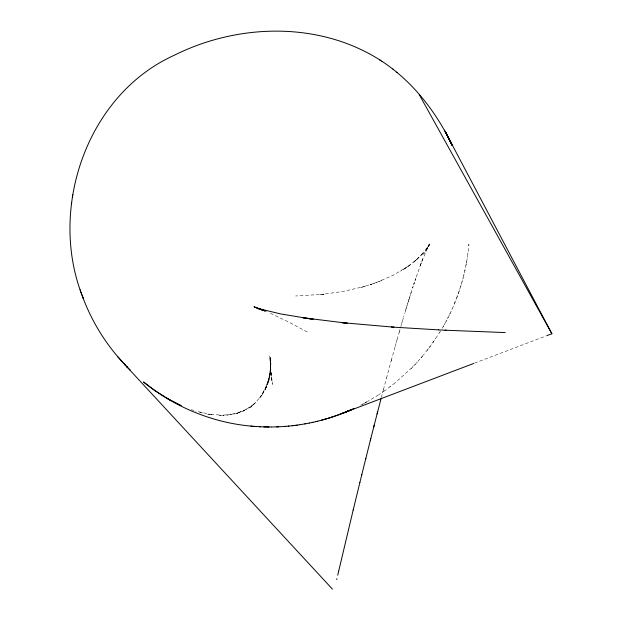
<?xml version="1.0" encoding="UTF-8"?>
<svg xmlns="http://www.w3.org/2000/svg" width="622" height="622" viewBox="0 0 622 622"><rect width="100%" height="100%" fill="white"/><g stroke="black" fill="none" stroke-linecap="round" stroke-linejoin="round"><path stroke-width="0.47" stroke-dasharray="3.11 2.33" d="M468.794 245.542L468.902 244.259C466.383 274.038 457.053 303.209 441.814 328.929M467.931 253.247L467.845 253.885M467.293 257.718L467.192 258.355M466.663 261.535L466.438 262.803M466.329 263.44L465.964 265.337M465.062 269.746L464.782 270.998M464.051 274.123L463.748 275.367M381.356 397.528L383.525 389.279M463.118 277.855L462.784 279.091M383.447 389.551L386.534 377.958M386.456 378.254L391.502 359.64M391.23 360.628L395.203 346.291M395.149 346.47L396.292 342.403M396.237 342.582L397.606 337.754M462.107 281.556L461.936 282.17M397.1 339.542L399.34 331.697M399.192 332.195L400.203 328.696M400.832 326.511L401.96 322.655M401.812 323.152L402.838 319.669M461.578 283.399L461.4 284.005M402.807 319.77L403.39 317.795M403.678 316.816L403.942 315.929M404.665 313.511L404.813 313.022M405.008 312.353L405.684 310.106M461.213 284.619L461.034 285.234M405.979 309.142L406.454 307.571M405.653 310.215L406.127 308.636M406.423 307.68L407.013 305.736M407.775 303.256L406.982 305.845M407.737 303.373L408.327 301.46M408.172 301.95L409.004 299.268M408.693 300.278L409.657 297.176M460.661 286.447L460.467 287.053M409.346 298.179L410.551 294.338M411.204 292.301L410.481 294.571M410.885 293.296L412.744 287.512M413.233 285.996L412.58 288.009L414.058 283.492M459.883 288.872L459.689 289.479M414.547 281.999L413.894 283.99L415.364 279.581M415.854 278.127L415.193 280.094L420.192 265.781M459.293 290.684L459.09 291.29M458.881 291.889L458.678 292.488M458.468 293.086L458.258 293.685M457.621 295.473L457.403 296.072M421.226 262.943L419.78 266.9L421.856 261.318M457.186 296.663L456.742 297.845M422.89 258.604L421.421 262.461L429.266 244.042L426.739 249.228L430.199 243.054L423.535 254.211L429.592 244.532L420.596 256.054L423.512 252.579L416.001 260.082L419.088 257.43L413.202 262.445L416.343 259.942L407.161 266.97L410.419 264.762L393.477 275.118L374.273 283.453M456.291 299.026L456.058 299.617M455.133 301.958L454.659 303.124M454.418 303.707L454.177 304.29M452.186 308.893L451.93 309.461M450.359 312.858L450.087 313.418M449.823 313.986L449.55 314.545M449.278 315.097L448.998 315.657M448.167 317.321L447.887 317.873M446.752 320.073L446.176 321.162M444.707 323.875L444.108 324.948M443.509 326.014L443.206 326.55M440.407 331.277L431.38 344.798M440.088 331.798L439.77 332.311M435.843 338.415L435.501 338.912M433.806 341.392L432.772 342.862M432.08 343.834L431.73 344.316M431.03 345.28L423.419 355.03M430.331 346.236L429.615 347.185M428.542 348.6L428.185 349.066M427.827 349.541L427.104 350.466M423.046 355.473L420.402 358.567M422.291 356.367L421.918 356.81M421.537 357.253L421.164 357.689M420.021 359.003L417.72 361.584M255.588 402.504L250.448 407.496L255.588 402.504L262.896 393.889L259.117 398.811L267.266 385.516L262.072 394.97L268.821 380.392L264.49 391.09L269.925 375.455L266.403 387.288L270.617 370.829L267.864 383.681L270.959 366.63L268.937 380.415L271.013 362.968L269.691 377.601L270.85 359.967L270.197 375.361L270.539 357.736L270.523 373.822L270.158 356.375L270.741 373.091L269.769 355.971L271.915 382.421M417.331 362.004L416.165 363.271M415.776 363.691L413.42 366.171L413.809 365.759M415.379 364.111L414.991 364.523M413.016 366.576L412.231 367.384L412.619 366.98M411.826 367.789L395.273 382.748M411.43 368.193L411.033 368.589M395.048 382.919L386.223 389.629M254.351 403.678L248.567 408.063L252.307 405.544L242.977 411.119L246.825 409.113L236.834 413.405L244.329 410.574L233.771 414.027L238.001 413L226.836 415.099L231.221 414.602L219.496 415.302L223.959 415.348L207.717 414.143L212.156 414.765L195.557 411.056M390.367 386.573L389.908 386.915M385.757 389.963L384.816 390.624M384.816 390.624L380.998 393.244M380.516 393.563L379.055 394.527M378.573 394.846L367.983 401.252M403.935 269.116L407.254 267.063L400.576 271.192M367.47 401.54L365.643 402.551M366.949 401.835L366.428 402.123M360.651 405.194L364.85 402.978M363.847 403.53L365.946 402.395L364.337 403.258M363.007 403.966L362.47 404.246M381.947 280.413L370.082 284.837L373.744 283.539L361.421 287.348L365.168 286.345L343.188 291.43L320.478 294.626L324.039 294.268L295.668 295.979M474.563 363.124L546.023 335.966M199.6 412.262L204.14 413.443M191.327 409.657L193.862 410.497M270.453 313.348L289.028 322.204L308.909 332.856M271.503 376.675L272.444 384.357L270.275 366.412L271.161 374.428"/><path stroke-width="0.93" d="M381.791 61.181C320.408 21.148 238.467 23.107 174.183 55.311C87.189 94.598 48.5 207.593 81.871 294.758M71.507 203.845L71.67 202.554M72.766 194.873L72.37 197.438M336.704 579.595L336.914 578.717M337.73 575.218L338.648 571.268M338.648 571.276L353.179 510.04M353.172 510.087L359.905 482.377M359.889 482.439L361.81 474.625M361.576 475.566L365.845 458.321M365.612 459.269L370.766 438.712M370.284 440.617L374.172 425.285M373.69 427.19L377.585 412.013L377.087 413.925M377.523 412.246L380.983 398.927M354.081 408.39L353.529 408.646M351.974 409.362L353.086 408.856M351.865 409.4L350.754 409.898M351.585 409.525L351.033 409.774M349.914 410.271L349.074 410.637M352.153 409.299L346.252 411.826M348.507 410.878L342.823 413.21M345.964 411.943L348.74 410.839L341.097 413.879M344.215 412.681L350.979 409.991L341.952 413.529L342.535 413.319M328.152 418.318L339.068 414.641M473.684 363.458L337.326 415.271M546.855 335.647L551.877 333.742L444.458 130.177M340.809 413.988L339.651 414.423M317.858 421.156L325.749 419.034M337.031 415.379L336.152 415.69M335.857 415.791L333.213 416.701M332.918 416.794L332.024 417.09M331.728 417.191L330.842 417.479M330.539 417.572L329.349 417.945M329.054 418.038L321.512 420.215M327.856 418.404L327.258 418.59M326.954 418.676L326.052 418.94M317.842 421.164L315.999 421.607M316.015 421.599L314.46 421.965M313.846 422.105L309.188 423.1M312.913 422.315L312.298 422.447M309.204 423.092L300.084 424.709M305.433 423.815L304.811 423.924M299.765 424.756L294.058 425.534M297.238 425.121L296.601 425.207M294.696 425.456L295.333 425.378M294.066 425.534L291.827 425.798M292.153 425.759L292.791 425.689M291.189 425.868L282.543 426.606M288.958 426.093L288.313 426.156M285.117 426.42L285.755 426.373M281.898 426.645L271.907 426.995M278.679 426.809L276.751 426.886M271.589 426.995L260.929 426.809M269.007 427.003L266.426 426.972M265.781 426.964L263.837 426.91M505.219 332.576L445.018 330.204M260.61 426.785L253.512 426.334M260.284 426.778L259.32 426.723M446.347 330.274L438.658 329.885M438.681 329.885L393.819 327.164M256.731 426.575L254.157 426.381M391.37 326.993L393.944 327.18L342.069 322.67L347.224 323.207L303 317.756L313.651 319.389L280.88 313.962L257.049 308.271L264.591 310.705L253.994 306.817L264.793 310.852M253.519 426.334C213.47 423.185 174.704 407.324 143.558 382.017L154.645 390.375L170.972 400.723M252.548 426.249L250.938 426.109M265.959 311.272L259.187 308.706L263.899 310.572M181.329 405.63L166.494 397.971M379.645 59.805L380.361 60.264M381.791 61.181C411.546 80.736 434.521 109.713 450.258 141.381L445.663 132.377L446.176 133.341M392.902 69.081L393.337 69.415M396.743 72.136L397.163 72.486M126.561 366.405L130.014 369.896L129.741 369.608M123.49 363.162L127.549 367.478L126.849 366.716M80.922 292.068C89.809 318.013 104.123 342.116 122.721 362.276M124.501 364.267L332.467 589.158M125.66 365.511L117.597 356.538M419.617 95.042L419.251 94.63L551.877 333.742M446.736 134.383L451.074 143.146L445.896 132.82L447.894 136.63M448.975 138.784L449.457 139.771M450.499 141.948L452.085 145.361L451.409 143.884M451.525 144.149L452.038 145.268M82.166 295.582L83.138 298.21L82.71 297.059M80.129 289.704L80.658 291.267M448.532 137.835L447.475 135.814L451.774 144.242L448.532 137.835"/></g></svg>
